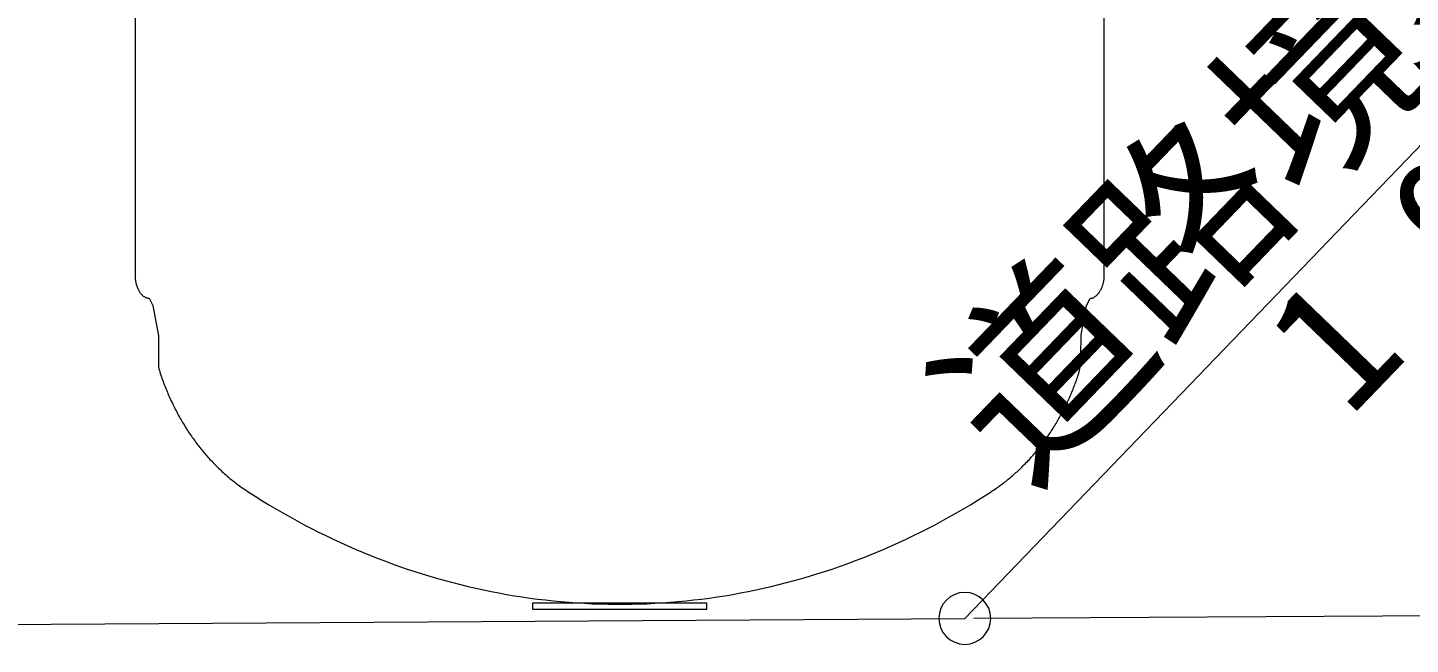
# Model space of a CAD drawing. Header units: millimetres. Extents: x 10 to 410, y 10 to 287.
# Drawn here: x 148.15 to 169.46, y 128.66 to 138.16 of the extents above; entities that cross this region are included whole.
import ezdxf
from ezdxf.enums import TextEntityAlignment as Align

# ---------------------------------------------------------------- set-up
doc = ezdxf.new("R2010")
doc.units = ezdxf.units.MM
doc.layers.add('LAYER6', color=252, linetype='Continuous')
doc.styles.add('ＭＳ ゴシック', font='msgothic.ttc')

# ---------------------------------------------------------------- blocks, each defined once
blk = doc.blocks.new('FcPack%d0')
at = {"layer": 'LAYER6', "color": 3, "linetype": 'Continuous', "lineweight": 13}
for p, q in [((26.226, -19.458), (39.712, -5.462)), ((-9.89, -19.683), (26.226, -19.458))]:
    blk.add_line(p, q, dxfattribs=at)
at = {"layer": 'LAYER6', "color": 1, "linetype": 'Continuous', "lineweight": 13}
for p, q in [((13.443, -6.658), (13.443, -14.167)), ((28.374, -14.167), (28.374, -6.658)), ((13.443, -14.167), (13.443, -14.177)), ((13.443, -14.177), (13.443, -14.186)), ((13.443, -14.186), (13.443, -14.195)), ((13.443, -14.195), (13.444, -14.205)), ((13.444, -14.205), (13.444, -14.214)), ((13.444, -14.214), (13.445, -14.223)), ((13.445, -14.223), (13.446, -14.233)), ((13.446, -14.233), (13.447, -14.242)), ((13.447, -14.242), (13.449, -14.251)), ((13.449, -14.251), (13.45, -14.26)), ((13.45, -14.26), (13.452, -14.269)), ((13.452, -14.269), (13.453, -14.278)), ((28.365, -14.278), (28.366, -14.269)), ((28.366, -14.269), (28.368, -14.26)), ((28.368, -14.26), (28.369, -14.251)), ((28.369, -14.251), (28.371, -14.241)), ((28.371, -14.241), (28.372, -14.232)), ((28.372, -14.232), (28.373, -14.223)), ((28.373, -14.214), (28.374, -14.205)), ((28.373, -14.223), (28.373, -14.214)), ((28.374, -14.177), (28.374, -14.167)), ((28.374, -14.186), (28.374, -14.177)), ((28.374, -14.195), (28.374, -14.186)), ((28.374, -14.205), (28.374, -14.195)), ((13.453, -14.278), (13.455, -14.287)), ((13.455, -14.287), (13.457, -14.296)), ((13.457, -14.296), (13.46, -14.305)), ((13.46, -14.305), (13.462, -14.314)), ((13.462, -14.314), (13.465, -14.323)), ((13.465, -14.323), (13.467, -14.332)), ((13.467, -14.332), (13.47, -14.34)), ((13.47, -14.34), (13.473, -14.349)), ((13.473, -14.349), (13.477, -14.358)), ((13.477, -14.358), (13.48, -14.366)), ((13.48, -14.366), (13.483, -14.374)), ((13.483, -14.374), (13.487, -14.383)), ((13.487, -14.383), (13.491, -14.391)), ((13.491, -14.391), (13.495, -14.399)), ((13.495, -14.399), (13.499, -14.407)), ((13.499, -14.407), (13.503, -14.415)), ((13.503, -14.415), (13.507, -14.423)), ((13.507, -14.423), (13.512, -14.431)), ((13.512, -14.431), (13.517, -14.438)), ((13.517, -14.438), (13.522, -14.445)), ((13.522, -14.445), (13.527, -14.452)), ((13.527, -14.452), (13.533, -14.459)), ((13.533, -14.459), (13.539, -14.466)), ((13.539, -14.466), (13.545, -14.472)), ((13.545, -14.472), (13.551, -14.478)), ((13.551, -14.478), (13.557, -14.484)), ((13.557, -14.484), (13.564, -14.489)), ((28.255, -14.487), (28.261, -14.481)), ((28.261, -14.481), (28.267, -14.475)), ((28.267, -14.475), (28.272, -14.469)), ((28.272, -14.469), (28.278, -14.462)), ((28.278, -14.462), (28.283, -14.455)), ((28.283, -14.455), (28.289, -14.449)), ((28.289, -14.449), (28.294, -14.442)), ((28.294, -14.442), (28.299, -14.434)), ((28.299, -14.434), (28.304, -14.427)), ((28.304, -14.427), (28.308, -14.42)), ((28.308, -14.42), (28.313, -14.412)), ((28.313, -14.412), (28.317, -14.405)), ((28.317, -14.405), (28.322, -14.397)), ((28.322, -14.397), (28.326, -14.389)), ((28.326, -14.389), (28.33, -14.381)), ((28.33, -14.381), (28.333, -14.373)), ((28.333, -14.373), (28.337, -14.365)), ((28.337, -14.365), (28.341, -14.356)), ((28.341, -14.356), (28.344, -14.348)), ((28.344, -14.348), (28.347, -14.339)), ((28.347, -14.339), (28.35, -14.331)), ((28.35, -14.331), (28.353, -14.322)), ((28.353, -14.322), (28.356, -14.313)), ((28.356, -14.313), (28.358, -14.305)), ((28.358, -14.305), (28.36, -14.296)), ((28.36, -14.296), (28.363, -14.287)), ((28.363, -14.287), (28.365, -14.278)), ((13.564, -14.489), (13.57, -14.494)), ((13.57, -14.494), (13.577, -14.499)), ((13.577, -14.499), (13.584, -14.503)), ((13.584, -14.503), (13.592, -14.508)), ((13.592, -14.508), (13.599, -14.511)), ((13.599, -14.511), (13.606, -14.515)), ((13.606, -14.515), (13.614, -14.518)), ((13.614, -14.518), (13.621, -14.521)), ((13.621, -14.521), (13.629, -14.523)), ((13.629, -14.523), (13.637, -14.525)), ((13.637, -14.525), (13.645, -14.527)), ((13.645, -14.527), (13.653, -14.528)), ((13.653, -14.528), (13.661, -14.529)), ((13.661, -14.529), (13.715, -14.641)), ((13.715, -14.641), (13.802, -15.108)), ((28.019, -15.09), (28.102, -14.641)), ((28.102, -14.641), (28.156, -14.532)), ((28.156, -14.532), (28.164, -14.531)), ((28.164, -14.531), (28.172, -14.529)), ((28.172, -14.529), (28.18, -14.527)), ((28.18, -14.527), (28.188, -14.525)), ((28.188, -14.525), (28.196, -14.522)), ((28.196, -14.522), (28.204, -14.519)), ((28.204, -14.519), (28.212, -14.516)), ((28.212, -14.516), (28.219, -14.512)), ((28.219, -14.512), (28.227, -14.508)), ((28.227, -14.508), (28.234, -14.503)), ((28.234, -14.503), (28.241, -14.498)), ((28.241, -14.498), (28.248, -14.493)), ((28.248, -14.493), (28.255, -14.487)), ((13.802, -15.108), (13.802, -15.59)), ((28.016, -15.418), (28.019, -15.09)), ((28.007, -15.556), (28.008, -15.547)), ((28.008, -15.547), (28.009, -15.538)), ((28.009, -15.538), (28.01, -15.529)), ((28.01, -15.529), (28.011, -15.52)), ((28.011, -15.52), (28.012, -15.51)), ((28.012, -15.51), (28.013, -15.501)), ((28.013, -15.492), (28.014, -15.483)), ((28.013, -15.501), (28.013, -15.492)), ((28.014, -15.473), (28.015, -15.464)), ((28.014, -15.483), (28.014, -15.473)), ((28.015, -15.446), (28.016, -15.437)), ((28.015, -15.455), (28.015, -15.446)), ((28.015, -15.464), (28.015, -15.455)), ((28.016, -15.427), (28.016, -15.418)), ((28.016, -15.437), (28.016, -15.427)), ((13.802, -15.59), (13.809, -15.614)), ((13.809, -15.614), (13.817, -15.639)), ((13.817, -15.639), (13.825, -15.663)), ((13.825, -15.663), (13.832, -15.687)), ((13.832, -15.687), (13.841, -15.712)), ((13.841, -15.712), (13.849, -15.736)), ((13.849, -15.736), (13.857, -15.76)), ((13.857, -15.76), (13.866, -15.784)), ((27.954, -15.771), (27.962, -15.749)), ((27.962, -15.749), (27.97, -15.726)), ((27.97, -15.726), (27.972, -15.717)), ((27.972, -15.717), (27.975, -15.708)), ((27.975, -15.708), (27.977, -15.7)), ((27.977, -15.7), (27.98, -15.691)), ((27.98, -15.691), (27.982, -15.682)), ((27.982, -15.682), (27.985, -15.673)), ((27.985, -15.673), (27.987, -15.664)), ((27.987, -15.664), (27.989, -15.656)), ((27.989, -15.656), (27.991, -15.647)), ((27.991, -15.647), (27.993, -15.638)), ((27.993, -15.638), (27.995, -15.629)), ((27.995, -15.629), (27.997, -15.62)), ((27.997, -15.62), (27.998, -15.611)), ((27.998, -15.611), (28, -15.602)), ((28, -15.602), (28.001, -15.593)), ((28.001, -15.593), (28.003, -15.584)), ((28.003, -15.584), (28.004, -15.574)), ((28.004, -15.574), (28.006, -15.565)), ((28.006, -15.565), (28.007, -15.556)), ((13.866, -15.784), (13.875, -15.808)), ((13.875, -15.808), (13.883, -15.832)), ((13.883, -15.832), (13.892, -15.855)), ((13.892, -15.855), (13.902, -15.879)), ((13.902, -15.879), (13.911, -15.903)), ((13.911, -15.903), (13.92, -15.926)), ((13.92, -15.926), (13.93, -15.95)), ((13.93, -15.95), (13.94, -15.973)), ((13.94, -15.973), (13.949, -15.997)), ((27.867, -15.995), (27.876, -15.973)), ((27.876, -15.973), (27.886, -15.951)), ((27.886, -15.951), (27.895, -15.928)), ((27.895, -15.928), (27.903, -15.906)), ((27.903, -15.906), (27.912, -15.884)), ((27.912, -15.884), (27.921, -15.862)), ((27.921, -15.862), (27.929, -15.839)), ((27.929, -15.839), (27.938, -15.817)), ((27.938, -15.817), (27.946, -15.794)), ((27.946, -15.794), (27.954, -15.771)), ((13.949, -15.997), (13.959, -16.02)), ((13.959, -16.02), (13.97, -16.043)), ((13.97, -16.043), (13.98, -16.066)), ((13.98, -16.066), (13.99, -16.089)), ((13.99, -16.089), (14.001, -16.112)), ((14.001, -16.112), (14.012, -16.134)), ((14.012, -16.134), (14.023, -16.157)), ((14.023, -16.157), (14.034, -16.18)), ((14.034, -16.18), (14.045, -16.202)), ((27.768, -16.21), (27.778, -16.189)), ((27.778, -16.189), (27.788, -16.168)), ((27.788, -16.168), (27.799, -16.147)), ((27.799, -16.147), (27.809, -16.125)), ((27.809, -16.125), (27.819, -16.104)), ((27.819, -16.104), (27.829, -16.082)), ((27.829, -16.082), (27.839, -16.06)), ((27.839, -16.06), (27.848, -16.038)), ((27.848, -16.038), (27.858, -16.017)), ((27.858, -16.017), (27.867, -15.995)), ((14.045, -16.202), (14.056, -16.225)), ((14.056, -16.225), (14.067, -16.247)), ((14.067, -16.247), (14.079, -16.269)), ((14.079, -16.269), (14.091, -16.291)), ((14.091, -16.291), (14.102, -16.313)), ((14.102, -16.313), (14.114, -16.335)), ((14.114, -16.335), (14.127, -16.357)), ((14.127, -16.357), (14.139, -16.378)), ((14.139, -16.378), (14.151, -16.4)), ((14.151, -16.4), (14.164, -16.421)), ((27.656, -16.417), (27.667, -16.397)), ((27.667, -16.397), (27.679, -16.377)), ((27.679, -16.377), (27.69, -16.356)), ((27.69, -16.356), (27.702, -16.336)), ((27.702, -16.336), (27.713, -16.315)), ((27.713, -16.315), (27.724, -16.294)), ((27.724, -16.294), (27.735, -16.273)), ((27.735, -16.273), (27.746, -16.252)), ((27.746, -16.252), (27.757, -16.231)), ((27.757, -16.231), (27.768, -16.21)), ((14.164, -16.421), (14.176, -16.443)), ((14.176, -16.443), (14.189, -16.464)), ((14.189, -16.464), (14.202, -16.485)), ((14.202, -16.485), (14.215, -16.506)), ((14.215, -16.506), (14.228, -16.527)), ((14.228, -16.527), (14.241, -16.548)), ((14.241, -16.548), (14.255, -16.568)), ((14.255, -16.568), (14.268, -16.589)), ((14.268, -16.589), (14.282, -16.609)), ((14.282, -16.609), (14.296, -16.63)), ((27.519, -16.633), (27.532, -16.614)), ((27.532, -16.614), (27.545, -16.595)), ((27.545, -16.595), (27.557, -16.576)), ((27.557, -16.576), (27.57, -16.556)), ((27.57, -16.556), (27.583, -16.537)), ((27.583, -16.537), (27.595, -16.517)), ((27.595, -16.517), (27.607, -16.497)), ((27.607, -16.497), (27.62, -16.477)), ((27.62, -16.477), (27.632, -16.457)), ((27.632, -16.457), (27.644, -16.437)), ((27.644, -16.437), (27.656, -16.417)), ((14.296, -16.63), (14.31, -16.65)), ((14.31, -16.65), (14.324, -16.67)), ((14.324, -16.67), (14.338, -16.69)), ((14.338, -16.69), (14.352, -16.71)), ((14.352, -16.71), (14.367, -16.729)), ((14.367, -16.729), (14.381, -16.749)), ((14.381, -16.749), (14.396, -16.768)), ((14.396, -16.768), (14.411, -16.788)), ((14.411, -16.788), (14.425, -16.807)), ((14.425, -16.807), (14.44, -16.826)), ((14.44, -16.826), (14.456, -16.845)), ((27.368, -16.837), (27.383, -16.819)), ((27.383, -16.819), (27.397, -16.801)), ((27.397, -16.801), (27.411, -16.783)), ((27.411, -16.783), (27.425, -16.764)), ((27.425, -16.764), (27.438, -16.746)), ((27.438, -16.746), (27.452, -16.728)), ((27.452, -16.728), (27.466, -16.709)), ((27.466, -16.709), (27.479, -16.69)), ((27.479, -16.69), (27.492, -16.671)), ((27.492, -16.671), (27.506, -16.653)), ((27.506, -16.653), (27.519, -16.633)), ((14.456, -16.845), (14.471, -16.863)), ((14.471, -16.863), (14.486, -16.882)), ((14.486, -16.882), (14.502, -16.901)), ((14.502, -16.901), (14.517, -16.919)), ((14.517, -16.919), (14.533, -16.937)), ((14.533, -16.937), (14.549, -16.955)), ((14.549, -16.955), (14.565, -16.973)), ((14.565, -16.973), (14.581, -16.991)), ((14.581, -16.991), (14.597, -17.009)), ((14.597, -17.009), (14.613, -17.026)), ((14.613, -17.026), (14.629, -17.044)), ((27.174, -17.058), (27.19, -17.042)), ((27.19, -17.042), (27.205, -17.026)), ((27.205, -17.026), (27.221, -17.009)), ((27.221, -17.009), (27.236, -16.992)), ((27.236, -16.992), (27.251, -16.976)), ((27.251, -16.976), (27.266, -16.959)), ((27.266, -16.959), (27.281, -16.942)), ((27.281, -16.942), (27.296, -16.924)), ((27.296, -16.924), (27.31, -16.907)), ((27.31, -16.907), (27.325, -16.89)), ((27.325, -16.89), (27.34, -16.872)), ((27.34, -16.872), (27.354, -16.854)), ((27.354, -16.854), (27.368, -16.837)), ((14.629, -17.044), (14.646, -17.061)), ((14.646, -17.061), (14.662, -17.078)), ((14.662, -17.078), (14.679, -17.095)), ((14.679, -17.095), (14.696, -17.112)), ((14.696, -17.112), (14.713, -17.129)), ((14.713, -17.129), (14.73, -17.145)), ((14.73, -17.145), (14.747, -17.161)), ((14.747, -17.161), (14.764, -17.178)), ((14.764, -17.178), (14.781, -17.194)), ((14.781, -17.194), (14.799, -17.21)), ((14.799, -17.21), (14.816, -17.225)), ((14.816, -17.225), (14.834, -17.241)), ((14.834, -17.241), (14.851, -17.257)), ((26.964, -17.258), (26.981, -17.244)), ((26.981, -17.244), (26.998, -17.229)), ((26.998, -17.229), (27.014, -17.214)), ((27.014, -17.214), (27.031, -17.199)), ((27.031, -17.199), (27.047, -17.184)), ((27.047, -17.184), (27.063, -17.169)), ((27.063, -17.169), (27.079, -17.153)), ((27.079, -17.153), (27.095, -17.138)), ((27.095, -17.138), (27.111, -17.122)), ((27.111, -17.122), (27.127, -17.106)), ((27.127, -17.106), (27.143, -17.09)), ((27.143, -17.09), (27.159, -17.074)), ((27.159, -17.074), (27.174, -17.058)), ((14.851, -17.257), (14.869, -17.272)), ((14.869, -17.272), (14.887, -17.287)), ((14.887, -17.287), (14.905, -17.302)), ((14.905, -17.302), (14.923, -17.317)), ((14.923, -17.317), (14.941, -17.332)), ((14.941, -17.332), (14.959, -17.346)), ((14.959, -17.346), (14.978, -17.36)), ((14.978, -17.36), (14.996, -17.375)), ((14.996, -17.375), (15.015, -17.389)), ((15.015, -17.389), (15.033, -17.403)), ((15.033, -17.403), (15.052, -17.416)), ((15.052, -17.416), (15.071, -17.43)), ((15.071, -17.43), (15.09, -17.443)), ((15.09, -17.443), (15.108, -17.456)), ((15.108, -17.456), (15.127, -17.47)), ((26.686, -17.472), (26.704, -17.46)), ((26.704, -17.46), (26.722, -17.447)), ((26.722, -17.447), (26.74, -17.435)), ((26.74, -17.435), (26.758, -17.422)), ((26.758, -17.422), (26.775, -17.409)), ((26.775, -17.409), (26.793, -17.396)), ((26.793, -17.396), (26.811, -17.383)), ((26.811, -17.383), (26.828, -17.37)), ((26.828, -17.37), (26.845, -17.356)), ((26.845, -17.356), (26.863, -17.343)), ((26.863, -17.343), (26.88, -17.329)), ((26.88, -17.329), (26.897, -17.315)), ((26.897, -17.315), (26.914, -17.301)), ((26.914, -17.301), (26.931, -17.287)), ((26.931, -17.287), (26.948, -17.273)), ((26.948, -17.273), (26.964, -17.258)), ((15.127, -17.47), (15.147, -17.482)), ((15.147, -17.482), (15.166, -17.495)), ((15.166, -17.495), (15.185, -17.508)), ((15.185, -17.508), (15.291, -17.576)), ((15.291, -17.576), (15.398, -17.642)), ((15.398, -17.642), (15.505, -17.708)), ((26.312, -17.708), (26.419, -17.642)), ((26.419, -17.642), (26.526, -17.576)), ((26.526, -17.576), (26.632, -17.508)), ((26.632, -17.508), (26.65, -17.496)), ((26.65, -17.496), (26.668, -17.484)), ((26.668, -17.484), (26.686, -17.472)), ((15.505, -17.708), (15.613, -17.772)), ((15.613, -17.772), (15.721, -17.835)), ((15.721, -17.835), (15.83, -17.896)), ((25.987, -17.896), (26.096, -17.835)), ((26.096, -17.835), (26.204, -17.772)), ((26.204, -17.772), (26.312, -17.708)), ((15.83, -17.896), (15.94, -17.956)), ((15.94, -17.956), (16.05, -18.015)), ((16.05, -18.015), (16.16, -18.073)), ((16.16, -18.073), (16.271, -18.129)), ((25.546, -18.129), (25.657, -18.073)), ((25.657, -18.073), (25.768, -18.015)), ((25.768, -18.015), (25.877, -17.956)), ((25.877, -17.956), (25.987, -17.896)), ((16.271, -18.129), (16.382, -18.184)), ((16.382, -18.184), (16.494, -18.237)), ((16.494, -18.237), (16.606, -18.289)), ((16.606, -18.289), (16.719, -18.34)), ((25.098, -18.34), (25.211, -18.289)), ((25.211, -18.289), (25.323, -18.237)), ((25.323, -18.237), (25.435, -18.184)), ((25.435, -18.184), (25.546, -18.129)), ((16.719, -18.34), (16.832, -18.39)), ((16.832, -18.39), (16.946, -18.438)), ((16.946, -18.438), (17.06, -18.485)), ((17.06, -18.485), (17.174, -18.53)), ((17.174, -18.53), (17.289, -18.574)), ((24.528, -18.574), (24.643, -18.53)), ((24.643, -18.53), (24.757, -18.485)), ((24.757, -18.485), (24.871, -18.438)), ((24.871, -18.438), (24.985, -18.39)), ((24.985, -18.39), (25.098, -18.34)), ((17.289, -18.574), (17.404, -18.617)), ((17.404, -18.617), (17.519, -18.658)), ((17.519, -18.658), (17.635, -18.698)), ((17.635, -18.698), (17.751, -18.736)), ((17.751, -18.736), (17.868, -18.774)), ((23.949, -18.774), (24.066, -18.736)), ((24.066, -18.736), (24.182, -18.698)), ((24.182, -18.698), (24.298, -18.658)), ((24.298, -18.658), (24.413, -18.617)), ((24.413, -18.617), (24.528, -18.574)), ((17.868, -18.774), (17.985, -18.809)), ((17.985, -18.809), (18.102, -18.844)), ((18.102, -18.844), (18.219, -18.877)), ((18.219, -18.877), (18.337, -18.908)), ((18.337, -18.908), (18.455, -18.938)), ((18.455, -18.938), (18.573, -18.967)), ((23.245, -18.967), (23.363, -18.938)), ((23.363, -18.938), (23.481, -18.908)), ((23.481, -18.908), (23.598, -18.877)), ((23.598, -18.877), (23.715, -18.844)), ((23.715, -18.844), (23.833, -18.809)), ((23.833, -18.809), (23.949, -18.774)), ((18.573, -18.967), (18.691, -18.994)), ((18.691, -18.994), (18.81, -19.02)), ((18.81, -19.02), (18.928, -19.044)), ((18.928, -19.044), (19.047, -19.067)), ((19.047, -19.067), (19.167, -19.089)), ((19.167, -19.089), (19.286, -19.109)), ((19.286, -19.109), (19.405, -19.128)), ((19.405, -19.128), (19.525, -19.145)), ((19.525, -19.145), (19.645, -19.161)), ((19.645, -19.161), (19.765, -19.175)), ((22.052, -19.175), (22.172, -19.161)), ((22.172, -19.161), (22.292, -19.145)), ((22.292, -19.145), (22.412, -19.128)), ((22.412, -19.128), (22.531, -19.109)), ((22.531, -19.109), (22.651, -19.089)), ((22.651, -19.089), (22.77, -19.067)), ((22.77, -19.067), (22.889, -19.044)), ((22.889, -19.044), (23.008, -19.02)), ((23.008, -19.02), (23.126, -18.994)), ((23.126, -18.994), (23.245, -18.967)), ((19.564, -19.224), (19.564, -19.316)), ((22.254, -19.224), (19.564, -19.224)), ((19.564, -19.316), (22.254, -19.316)), ((19.765, -19.175), (19.885, -19.188)), ((19.885, -19.188), (20.005, -19.2)), ((20.005, -19.2), (20.125, -19.21)), ((20.125, -19.21), (20.246, -19.219)), ((20.246, -19.219), (20.366, -19.226)), ((20.366, -19.226), (20.487, -19.232)), ((20.487, -19.232), (20.607, -19.236)), ((20.607, -19.236), (20.728, -19.239)), ((20.728, -19.239), (20.848, -19.24)), ((20.848, -19.24), (20.969, -19.24)), ((20.969, -19.24), (21.089, -19.239)), ((21.089, -19.239), (21.21, -19.236)), ((21.21, -19.236), (21.33, -19.232)), ((21.33, -19.232), (21.451, -19.226)), ((21.451, -19.226), (21.571, -19.219)), ((21.571, -19.219), (21.692, -19.21)), ((21.692, -19.21), (21.812, -19.2)), ((21.812, -19.2), (21.932, -19.188)), ((21.932, -19.188), (22.052, -19.175)), ((22.254, -19.316), (22.254, -19.224)), ((26.365, -19.457), (46.325, -19.333)), ((-9.89, -19.683), (26.226, -19.458))]:
    blk.add_line(p, q, dxfattribs=at)
at = {"layer": 'LAYER6', "color": 3, "linetype": 'Continuous', "lineweight": 13}
for start, end in [(0, 180), (180, 0)]:
    blk.add_arc((26.226, -19.458), 0.4, start, end, dxfattribs=at)
at = {"layer": 'LAYER6', "color": 2, "linetype": 'Continuous', "lineweight": 13, "style": 'ＭＳ ゴシック'}
blk.add_text('道路境界線', height=2.24, rotation=46.0605, dxfattribs=at).set_placement((32.969, -12.46), align=Align.BOTTOM_CENTER)
blk.add_text('1.943', height=2, rotation=46.0605, dxfattribs=at).set_placement((33.066, -12.554), align=Align.TOP_CENTER)

msp = doc.modelspace()

# ---------------------------------------------------------------- block references
at = {"layer": 'LAYER6', "color": 2, "linetype": 'Continuous', "lineweight": 13}
msp.add_blockref('FcPack%d0', (136.365, 148.519), dxfattribs=at)

doc.saveas('drawing.dxf')
